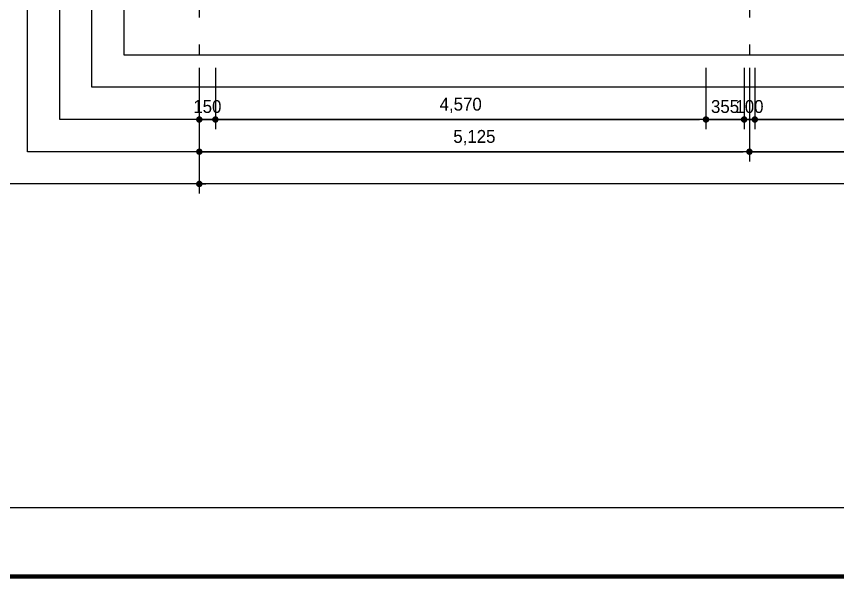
# Model space of a CAD drawing. Header units: millimetres. Extents: x -224448 to 1592092, y -164641 to 319001.
# Drawn here: x 88021 to 95671, y 170785 to 176020 of the extents above; entities that cross this region are included whole.
import ezdxf

# ---------------------------------------------------------------- set-up
doc = ezdxf.new("R2010")
doc.units = ezdxf.units.MM
doc.linetypes.add('CENTER2', pattern=[1.125, 0.75, -0.125, 0.125, -0.125])
doc.layers.get('Defpoints').update_dxf_attribs({"color": 35})
for name, color, linetype in [('ARREA', 1, 'Continuous'), ('DIM', 3, 'Continuous'), ('I_FORMAT', 7, 'Continuous')]:
    doc.layers.add(name, color=color, linetype=linetype)
doc.styles.add('IABU-글꼴스타일', font='')
doc.styles.get('IABU-글꼴스타일').set_extended_font_data('HY울릉도L')
doc.dimstyles.new('IABC-100 (SUB)', dxfattribs={"dimscale": 60, "dimtxt": 2, "dimasz": 1, "dimexe": 1.5, "dimexo": 2, "dimgap": 1, "dimtad": 1, "dimdec": 0, "dimdsep": 46, "dimlunit": 6, "dimtxsty": 'IABU-글꼴스타일', "dimblk": '1234_Dot', "dimcen": 1, "dimclrd": 4, "dimclre": 4, "dimclrt": 7, "dimadec": 0, "dimazin": 0, "dimtfac": 1, "dimtdec": 0, "dimtix": 1, "dimtmove": 2, "dimatfit": 3, "dimldrblk": '1234_Dot', "dimfxl": 2, "dimtolj": 1, "dimtzin": 0, "dimarcsym": 0})

# ---------------------------------------------------------------- blocks, each defined once
blk = doc.blocks.new('1234_Dot')
at = {"color": 0, "linetype": 'ByBlock', "lineweight": -2}
blk.add_line((-0.5, 0), (-1, 0), dxfattribs=at)
at = {"color": 0, "linetype": 'ByBlock', "const_width": 0.5}
blk.add_lwpolyline([(-0.25, 0, 1), (0.25, 0, 1)], format="xyb", close=True, dxfattribs=at)
blk = doc.blocks.new('*D968')
at = {"layer": 'Defpoints', "color": 0, "ltscale": 50, "transparency": 16777216}
for p in [(89724.9, 175660.5), (94849.9, 175660.5), (94849.9, 174760.5)]:
    blk.add_point(p, dxfattribs=at)
at = {"layer": 'DIM', "color": 4, "lineweight": -2, "ltscale": 50, "transparency": 16777216}
for p, q in [((89724.9, 175540.5), (89724.9, 174670.5)), ((94849.9, 175540.5), (94849.9, 174670.5)), ((89784.9, 174760.5), (94789.9, 174760.5))]:
    blk.add_line(p, q, dxfattribs=at)
at = {"layer": 'DIM', "color": 4, "lineweight": -2, "ltscale": 50, "transparency": 16777216, "xscale": 60, "yscale": 60, "zscale": 60, "rotation": 180}
blk.add_blockref('1234_Dot', (89724.9, 174760.5), dxfattribs=at)
at = {"layer": 'DIM', "color": 4, "lineweight": -2, "ltscale": 50, "transparency": 16777216, "xscale": 60, "yscale": 60, "zscale": 60}
blk.add_blockref('1234_Dot', (94849.9, 174760.5), dxfattribs=at)
at = {"layer": 'DIM', "color": 7, "ltscale": 50, "transparency": 16777216, "insert": (92287.4, 174891.9), "char_height": 120, "attachment_point": 5, "style": 'IABU-글꼴스타일'}
blk.add_mtext('\\A1;5,125', dxfattribs=at)
blk = doc.blocks.new('*D943')
at = {"layer": 'Defpoints', "color": 0, "ltscale": 50, "transparency": 16777216}
for p in [(89724.9, 175660.5), (102224.9, 175660.5), (89724.9, 174460.5)]:
    blk.add_point(p, dxfattribs=at)
at = {"layer": 'DIM', "color": 4, "lineweight": -2, "ltscale": 50, "transparency": 16777216}
for p, q in [((89724.9, 175540.5), (89724.9, 174370.5)), ((102224.9, 175540.5), (102224.9, 174370.5)), ((102164.9, 174460.5), (89784.9, 174460.5))]:
    blk.add_line(p, q, dxfattribs=at)
at = {"layer": 'DIM', "color": 4, "lineweight": -2, "ltscale": 50, "transparency": 16777216, "xscale": 60, "yscale": 60, "zscale": 60, "rotation": 180}
blk.add_blockref('1234_Dot', (89724.9, 174460.5), dxfattribs=at)
at = {"layer": 'DIM', "color": 4, "lineweight": -2, "ltscale": 50, "transparency": 16777216, "xscale": 60, "yscale": 60, "zscale": 60}
blk.add_blockref('1234_Dot', (102224.9, 174460.5), dxfattribs=at)
at = {"layer": 'DIM', "color": 7, "ltscale": 50, "transparency": 16777216, "insert": (95974.9, 174591.9), "char_height": 120, "attachment_point": 5, "style": 'IABU-글꼴스타일'}
blk.add_mtext('\\A1;12,500', dxfattribs=at)
blk = doc.blocks.new('*D945')
at = {"layer": 'Defpoints', "color": 0, "ltscale": 50, "transparency": 16777216}
for p in [(89874.9, 175660.5), (94444.9, 175660.5), (94444.9, 175060.5)]:
    blk.add_point(p, dxfattribs=at)
at = {"layer": 'DIM', "color": 4, "lineweight": -2, "ltscale": 50, "transparency": 16777216}
for p, q in [((89874.9, 175540.5), (89874.9, 174970.5)), ((94444.9, 175540.5), (94444.9, 174970.5)), ((89934.9, 175060.5), (94384.9, 175060.5))]:
    blk.add_line(p, q, dxfattribs=at)
at = {"layer": 'DIM', "color": 4, "lineweight": -2, "ltscale": 50, "transparency": 16777216, "xscale": 60, "yscale": 60, "zscale": 60, "rotation": 180}
blk.add_blockref('1234_Dot', (89874.9, 175060.5), dxfattribs=at)
at = {"layer": 'DIM', "color": 4, "lineweight": -2, "ltscale": 50, "transparency": 16777216, "xscale": 60, "yscale": 60, "zscale": 60}
blk.add_blockref('1234_Dot', (94444.9, 175060.5), dxfattribs=at)
at = {"layer": 'DIM', "color": 7, "ltscale": 50, "transparency": 16777216, "insert": (92159.9, 175191.9), "char_height": 120, "attachment_point": 5, "style": 'IABU-글꼴스타일'}
blk.add_mtext('\\A1;4,570', dxfattribs=at)
blk = doc.blocks.new('*D946')
at = {"layer": 'Defpoints', "color": 0, "ltscale": 50, "transparency": 16777216}
for p in [(94444.9, 175660.5), (94799.9, 175660.5), (94799.9, 175060.5)]:
    blk.add_point(p, dxfattribs=at)
at = {"layer": 'DIM', "color": 4, "lineweight": -2, "ltscale": 50, "transparency": 16777216}
for p, q in [((94444.9, 175540.5), (94444.9, 174970.5)), ((94799.9, 175540.5), (94799.9, 174970.5)), ((94384.9, 175060.5), (94324.9, 175060.5)), ((94444.9, 175060.5), (94799.9, 175060.5)), ((94859.9, 175060.5), (94919.9, 175060.5))]:
    blk.add_line(p, q, dxfattribs=at)
at = {"layer": 'DIM', "color": 4, "lineweight": -2, "ltscale": 50, "transparency": 16777216, "xscale": 60, "yscale": 60, "zscale": 60}
blk.add_blockref('1234_Dot', (94444.9, 175060.5), dxfattribs=at)
at = {"layer": 'DIM', "color": 4, "lineweight": -2, "ltscale": 50, "transparency": 16777216, "xscale": 60, "yscale": 60, "zscale": 60, "rotation": 180}
blk.add_blockref('1234_Dot', (94799.9, 175060.5), dxfattribs=at)
at = {"layer": 'DIM', "color": 7, "ltscale": 50, "transparency": 16777216, "insert": (94622.4, 175180.5), "char_height": 120, "attachment_point": 5, "style": 'IABU-글꼴스타일'}
blk.add_mtext('\\A1;355', dxfattribs=at)
blk = doc.blocks.new('*D954')
at = {"layer": 'Defpoints', "color": 0, "ltscale": 50, "transparency": 16777216}
for p in [(89724.9, 175660.5), (89874.9, 175660.5), (89874.9, 175060.5)]:
    blk.add_point(p, dxfattribs=at)
at = {"layer": 'DIM', "color": 4, "lineweight": -2, "ltscale": 50, "transparency": 16777216}
for p, q in [((89724.9, 175540.5), (89724.9, 174970.5)), ((89874.9, 175540.5), (89874.9, 174970.5)), ((89664.9, 175060.5), (89604.9, 175060.5)), ((89724.9, 175060.5), (89874.9, 175060.5)), ((89934.9, 175060.5), (89994.9, 175060.5))]:
    blk.add_line(p, q, dxfattribs=at)
at = {"layer": 'DIM', "color": 4, "lineweight": -2, "ltscale": 50, "transparency": 16777216, "xscale": 60, "yscale": 60, "zscale": 60}
blk.add_blockref('1234_Dot', (89724.9, 175060.5), dxfattribs=at)
at = {"layer": 'DIM', "color": 4, "lineweight": -2, "ltscale": 50, "transparency": 16777216, "xscale": 60, "yscale": 60, "zscale": 60, "rotation": 180}
blk.add_blockref('1234_Dot', (89874.9, 175060.5), dxfattribs=at)
at = {"layer": 'DIM', "color": 7, "ltscale": 50, "transparency": 16777216, "insert": (89799.9, 175180.5), "char_height": 120, "attachment_point": 5, "style": 'IABU-글꼴스타일'}
blk.add_mtext('\\A1;150', dxfattribs=at)
blk = doc.blocks.new('*D951')
at = {"layer": 'Defpoints', "color": 0, "ltscale": 50, "transparency": 16777216}
for p in [(94849.9, 175660.5), (99624.9, 175660.5), (99624.9, 174760.5)]:
    blk.add_point(p, dxfattribs=at)
at = {"layer": 'DIM', "color": 4, "lineweight": -2, "ltscale": 50, "transparency": 16777216}
for p, q in [((94849.9, 175540.5), (94849.9, 174670.5)), ((99624.9, 175540.5), (99624.9, 174670.5)), ((94909.9, 174760.5), (99564.9, 174760.5))]:
    blk.add_line(p, q, dxfattribs=at)
at = {"layer": 'DIM', "color": 4, "lineweight": -2, "ltscale": 50, "transparency": 16777216, "xscale": 60, "yscale": 60, "zscale": 60, "rotation": 180}
blk.add_blockref('1234_Dot', (94849.9, 174760.5), dxfattribs=at)
at = {"layer": 'DIM', "color": 4, "lineweight": -2, "ltscale": 50, "transparency": 16777216, "xscale": 60, "yscale": 60, "zscale": 60}
blk.add_blockref('1234_Dot', (99624.9, 174760.5), dxfattribs=at)
at = {"layer": 'DIM', "color": 7, "ltscale": 50, "transparency": 16777216, "insert": (97237.4, 174891.9), "char_height": 120, "attachment_point": 5, "style": 'IABU-글꼴스타일'}
blk.add_mtext('\\A1;4,775', dxfattribs=at)
blk = doc.blocks.new('*D952')
at = {"layer": 'Defpoints', "color": 0, "ltscale": 50, "transparency": 16777216}
for p in [(94899.9, 175660.5), (98109.9, 175660.5), (98109.9, 175060.5)]:
    blk.add_point(p, dxfattribs=at)
at = {"layer": 'DIM', "color": 4, "lineweight": -2, "ltscale": 50, "transparency": 16777216}
for p, q in [((94899.9, 175540.5), (94899.9, 174970.5)), ((98109.9, 175540.5), (98109.9, 174970.5)), ((94959.9, 175060.5), (98049.9, 175060.5))]:
    blk.add_line(p, q, dxfattribs=at)
at = {"layer": 'DIM', "color": 4, "lineweight": -2, "ltscale": 50, "transparency": 16777216, "xscale": 60, "yscale": 60, "zscale": 60, "rotation": 180}
blk.add_blockref('1234_Dot', (94899.9, 175060.5), dxfattribs=at)
at = {"layer": 'DIM', "color": 4, "lineweight": -2, "ltscale": 50, "transparency": 16777216, "xscale": 60, "yscale": 60, "zscale": 60}
blk.add_blockref('1234_Dot', (98109.9, 175060.5), dxfattribs=at)
at = {"layer": 'DIM', "color": 7, "ltscale": 50, "transparency": 16777216, "insert": (96504.9, 175191.9), "char_height": 120, "attachment_point": 5, "style": 'IABU-글꼴스타일'}
blk.add_mtext('\\A1;3,210', dxfattribs=at)
blk = doc.blocks.new('*D964')
at = {"layer": 'Defpoints', "color": 0, "ltscale": 50, "transparency": 16777216}
for p in [(94799.9, 175660.5), (94899.9, 175660.5), (94899.9, 175060.5)]:
    blk.add_point(p, dxfattribs=at)
at = {"layer": 'DIM', "color": 4, "lineweight": -2, "ltscale": 50, "transparency": 16777216}
for p, q in [((94799.9, 175540.5), (94799.9, 174970.5)), ((94899.9, 175540.5), (94899.9, 174970.5)), ((94739.9, 175060.5), (94679.9, 175060.5)), ((94799.9, 175060.5), (94899.9, 175060.5)), ((94959.9, 175060.5), (95019.9, 175060.5))]:
    blk.add_line(p, q, dxfattribs=at)
at = {"layer": 'DIM', "color": 4, "lineweight": -2, "ltscale": 50, "transparency": 16777216, "xscale": 60, "yscale": 60, "zscale": 60}
blk.add_blockref('1234_Dot', (94799.9, 175060.5), dxfattribs=at)
at = {"layer": 'DIM', "color": 4, "lineweight": -2, "ltscale": 50, "transparency": 16777216, "xscale": 60, "yscale": 60, "zscale": 60, "rotation": 180}
blk.add_blockref('1234_Dot', (94899.9, 175060.5), dxfattribs=at)
at = {"layer": 'DIM', "color": 7, "ltscale": 50, "transparency": 16777216, "insert": (94849.9, 175180.5), "char_height": 120, "attachment_point": 5, "style": 'IABU-글꼴스타일'}
blk.add_mtext('\\A1;100', dxfattribs=at)

msp = doc.modelspace()

# ---------------------------------------------------------------- linework, layer by layer
at = {"layer": 'ARREA', "color": 1, "linetype": 'CENTER2', "ltscale": 2000}
for p, q in [((89724.894, 188760.492), (89724.894, 175660.492)), ((94849.894, 188760.492), (94849.894, 175660.492))]:
    msp.add_line(p, q, dxfattribs=at)
at = {"layer": 'Defpoints'}
for points in [[(87824.894, 189960.492), (104124.894, 189960.492), (104124.894, 174460.492), (87824.894, 174460.492)], [(88124.894, 189660.492), (103824.894, 189660.492), (103824.894, 174760.492), (88124.894, 174760.492)], [(88424.894, 189360.492), (103524.894, 189360.492), (103524.894, 175060.492), (88424.894, 175060.492)], [(88724.894, 189060.492), (103224.894, 189060.492), (103224.894, 175360.492), (88724.894, 175360.492)], [(89024.894, 188760.492), (102924.894, 188760.492), (102924.894, 175660.492), (89024.894, 175660.492)]]:
    msp.add_lwpolyline(points, close=True, dxfattribs=at)
at = {"layer": 'I_FORMAT'}
msp.add_line((110247.975, 171445.353), (81540, 171445.353), dxfattribs=at)
at = {"layer": 'I_FORMAT', "const_width": 40.174}
msp.add_lwpolyline([(110247.975, 170805.353), (81540, 170805.353), (81540, 192854.953), (110247.975, 192854.953)], dxfattribs=at)

# ---------------------------------------------------------------- dimensions: what is measured, and where the dimension line sits
at = {"layer": 'DIM', "ltscale": 50}
for base, p1, p2, picture, middle in [((89874.894, 175060.492), (89724.894, 175660.492), (89874.894, 175660.492), '*D954', (89799.894, 175180.492)), ((94849.894, 174760.492), (89724.894, 175660.492), (94849.894, 175660.492), '*D968', (92287.394, 174891.92)), ((89724.894, 174460.492), (102224.894, 175660.492), (89724.894, 175660.492), '*D943', (95974.894, 174591.92)), ((94444.894, 175060.492), (89874.894, 175660.492), (94444.894, 175660.492), '*D945', (92159.894, 175191.92)), ((94799.894, 175060.492), (94444.894, 175660.492), (94799.894, 175660.492), '*D946', (94622.394, 175180.492)), ((94899.894, 175060.492), (94799.894, 175660.492), (94899.894, 175660.492), '*D964', (94849.894, 175180.492)), ((99624.894, 174760.492), (94849.894, 175660.492), (99624.894, 175660.492), '*D951', (97237.394, 174891.92)), ((98109.894, 175060.492), (94899.894, 175660.492), (98109.894, 175660.492), '*D952', (96504.894, 175191.92))]:
    dim = msp.add_linear_dim(base=base, p1=p1, p2=p2, dimstyle='IABC-100 (SUB)', dxfattribs=at)
    dim.commit()
    dim.dimension.update_dxf_attribs({"geometry": picture, "text_midpoint": middle})

doc.saveas('drawing.dxf')
